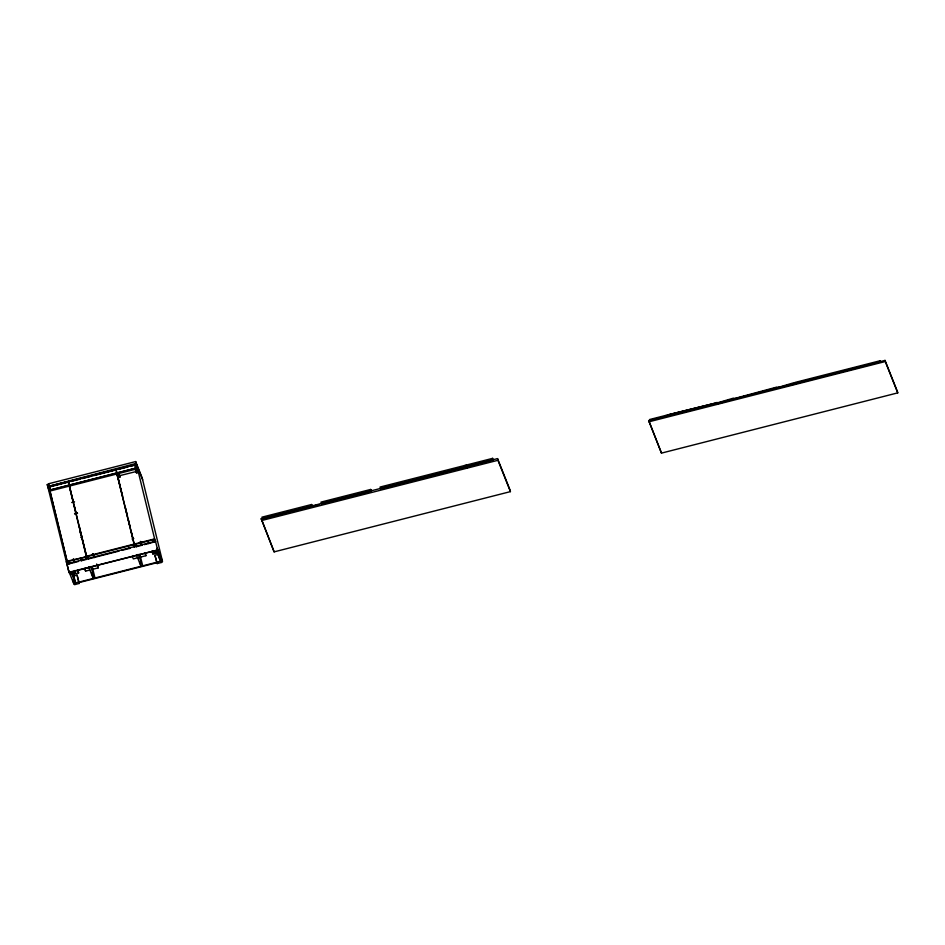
<?xml version="1.0" encoding="UTF-8"?>
<svg xmlns="http://www.w3.org/2000/svg" width="945" height="945" viewBox="0 0 945 945"><rect width="100%" height="100%" fill="white"/><g stroke="black" fill="none" stroke-linecap="round" stroke-linejoin="round"><path stroke-width="1.42" d="M48.809 483.698L47.25 484.608L47.711 486.474L49.447 486.037L48.809 483.698L135.667 461.562L142.187 477.946L162.469 561.318L160.721 561.755M142.636 479.812L136.127 463.428L49.447 486.037M48.88 486.545L67.213 561.684L48.88 486.545L136.458 464.338M49.742 486.864L68.182 482.151M71.017 481.43L79.534 479.269M82.369 478.536L90.885 476.374M93.72 475.642L116.412 469.854M119.247 469.133L127.764 466.972M130.599 466.239L134.863 465.153M116.696 473.032L69.15 485.151L116.696 473.032L134.214 544.592M118.125 477.745L117.05 474.343L118.125 477.745L120.062 477.249L119.46 475.725L135.95 471.59L135.832 471M117.936 477.272L119.873 476.788L119.424 474.91M138.277 472.098L136.34 472.583L135.879 470.716M71.714 502.504L74.549 501.783M74.537 513.56L77.372 512.828M74.726 514.021L77.561 513.3M80.833 537.421L82.002 537.126L79.923 531.893M132.028 539.004L133.777 538.555M67.024 561.224L86.479 556.77M70.792 491.601L68.335 481.584L86.491 556.262L134.036 544.131M115.928 469.57L134.225 544.084L154.567 538.898L155.63 541.603L144.361 544.639M66.138 561.956L154.744 539.359L136.411 464.149L47.805 486.734L69.079 572.599L157.685 550.002L155.512 541.284L66.906 563.881L69.079 572.599M67.036 564.189L68.772 563.74L67.886 561.507M70.202 563.551L78.435 561.448M81.175 560.751L86.656 559.357M119.058 551.089L88.393 558.908L87.448 556.522M121.846 550.38L130.209 548.254M141.62 545.336L136.139 546.742L135.182 544.355M311.602 504.5L261.93 517.175L262.344 518.852L312.015 506.189L311.602 504.5L312.322 506.307M370.676 489.451L320.993 502.114L321.406 503.791L371.078 491.128L370.676 489.451L371.385 491.246M465.188 465.353L380.067 487.053L380.481 488.73L465.59 467.031L465.188 465.353L466.121 467.716M466.157 465.105L478.938 461.845L479.339 463.522L466.558 466.783L466.157 465.105L467.232 467.822M666.579 415.198C667.973 414.89 665.847 415.989 666.851 416.083M667.749 414.902L717.16 402.664L667.749 414.902L668.139 416.095M261.269 518.84L497.542 458.608L510.005 489.947L510.418 491.624L274.133 551.868L261.269 518.84L274.133 551.868M666.839 415.835L668.009 415.788M669.403 415.186L673.631 414.099M676.443 413.39L684.901 411.229M687.712 410.508L691.941 409.433M698.981 407.638L703.21 406.563M710.25 404.767L714.467 403.692M732.363 399.617L718.401 403.539L718.141 402.641L733.497 398.128L733.769 399.251M734.596 398.447L734.867 399.345L734.596 398.447L735.434 398.944L734.856 399.085M735.175 398.306L776.967 387.048L777.818 387.793M779.235 387.072L794.013 382.701L794.426 384.154L778.798 387.781L779.235 387.072L778.916 387.852M313.728 505.941L319.339 504.512M648.742 420.655L885.016 360.411L897.478 391.75L897.75 392.872L661.476 453.116L648.742 420.655L661.476 453.116M666.851 416.32L717.302 403.456M734.737 399.014L777.688 387.462M261.682 520.518L497.956 460.286L510.418 491.624M649.014 421.777L885.288 361.533L897.75 392.872M68.961 572.292L157.685 550.002M156.315 550.663L157.236 550.427L157.685 552.293L153.137 553.463L152.582 552.045L157.13 550.888L157.685 552.293M75.281 573.308L74.726 571.89L70.166 573.06L70.733 574.465L75.281 573.308L74.608 570.544M73.214 574.276L78.636 572.894L77.974 570.189M84.566 568.5L85.593 571.099L89.657 570.059M97.524 565.169L98.186 567.886L92.764 569.268L91.724 566.669M138.75 557.515L133.328 558.897L132.288 556.31M145.258 553.002L145.92 555.707L140.498 557.101L139.47 554.502M151.873 551.372L152.901 553.959L158.323 552.577M73.426 576.025L77.065 575.103L79.309 583.431L74.761 584.589L73.426 576.025L73.993 577.442M158.854 555.589L159.776 559.369L160.697 559.133L161.713 562.417L157.165 563.574L154.921 555.247L158.547 554.325M73.734 581.305L74.301 582.722L75.222 582.486M161.252 560.55L160.343 560.787L157.059 552.541M74.194 583.171L78.742 582.014L79.309 583.431M156.598 562.169L161.146 561.011L161.713 562.417M78.258 582.274L157.709 562.027M68.631 570.733L73.864 583.904L75.612 583.467M78.447 582.734L157.886 562.488M135.938 471.579L135.454 469.653L136.529 473.043L138.466 472.559L137.391 469.157M778.656 387.214L778.928 388.111M717.302 403.231L717.031 402.334M137.509 468.72L117.168 473.894L116.117 469.511M137.403 469.169L138.005 470.681M134.698 464.668L135.702 468.85M135.04 465.625L134.757 464.905L49.636 486.604L49.92 487.325M157.224 548.135L162.469 561.318M153.007 539.808L153.893 542.04M157.236 550.427L156.669 549.021L157.13 550.888M154.921 555.247L157.165 563.574M147.751 541.001L148.778 543.588M119.602 475.382L118.987 473.858L119.247 474.697M116.979 473.953L69.434 486.073M140.699 541.532L142.222 545.348M140.25 541.461L141.797 545.348M144.892 553.12L145.92 555.707M135.348 544.131L136.375 546.73M138.171 554.396L142.73 565.842L139.86 554.479M133.588 544.556L134.627 547.143M133.446 544.792L134.391 547.179M136.434 554.845L140.982 566.291L139.978 562.169M128.166 545.938L129.205 548.525M68.194 481.737L86.29 556.31M69.245 486.12L49.967 491.034M92.964 553.699L94.476 557.526M92.515 553.628L94.063 557.515M96.638 564L98.186 567.886M87.601 556.31L88.641 558.897M90.436 566.563L94.984 578.009L92.315 567.047M85.7 556.971L86.597 559.204M88.688 567.012L93.248 578.458L91.901 572.977M80.443 558.129L81.471 560.728M49.577 486.368L50.593 490.549M47.25 484.608L48.833 488.589M47.711 486.474L49.849 491.872M73.403 558.708L74.419 561.259M73.474 559.936L74.513 562.523M77.596 570.308L78.636 572.894M68.642 561.283L69.67 563.87M68.052 561.318L69.091 563.905M71.418 572.918L75.08 582.144M885.016 360.411L885.288 361.533M667.158 415.044L667.56 416.249M497.542 458.608L497.956 460.286M160.697 559.133L161.146 561.011M135.667 461.562L136.127 463.428M152.239 551.254L152.901 553.959M119.318 474.945L119.483 475.725M118.468 479.162L119.861 484.844M120.547 487.691L122.626 496.219M125.401 507.595L127.48 516.124M128.177 518.959L130.256 527.487M130.942 530.334L133.021 538.863M71.489 494.424L73.556 502.929M74.253 505.752L76.321 514.245M79.085 525.574L85.983 553.888M84.932 568.382L85.593 571.099M77.065 575.103L78.742 582.014M72.942 572.493L74.938 580.726M73.084 573.402L74.915 581.222M74.301 582.722L74.761 584.589M72.812 579.604L73.864 583.904M70.273 572.599L70.733 574.465M68.961 485.198L49.695 490.112L68.961 485.198M137.226 467.799L116.896 472.984L137.226 467.799M492.688 458.337L479.906 461.597L480.308 463.274L493.089 460.014L492.688 458.337M665.611 415.446L649.534 419.545L649.817 420.655L665.882 416.556L665.611 415.446M880.102 360.754L794.981 382.453L795.277 383.67L880.397 361.97L880.102 360.754"/></g></svg>
